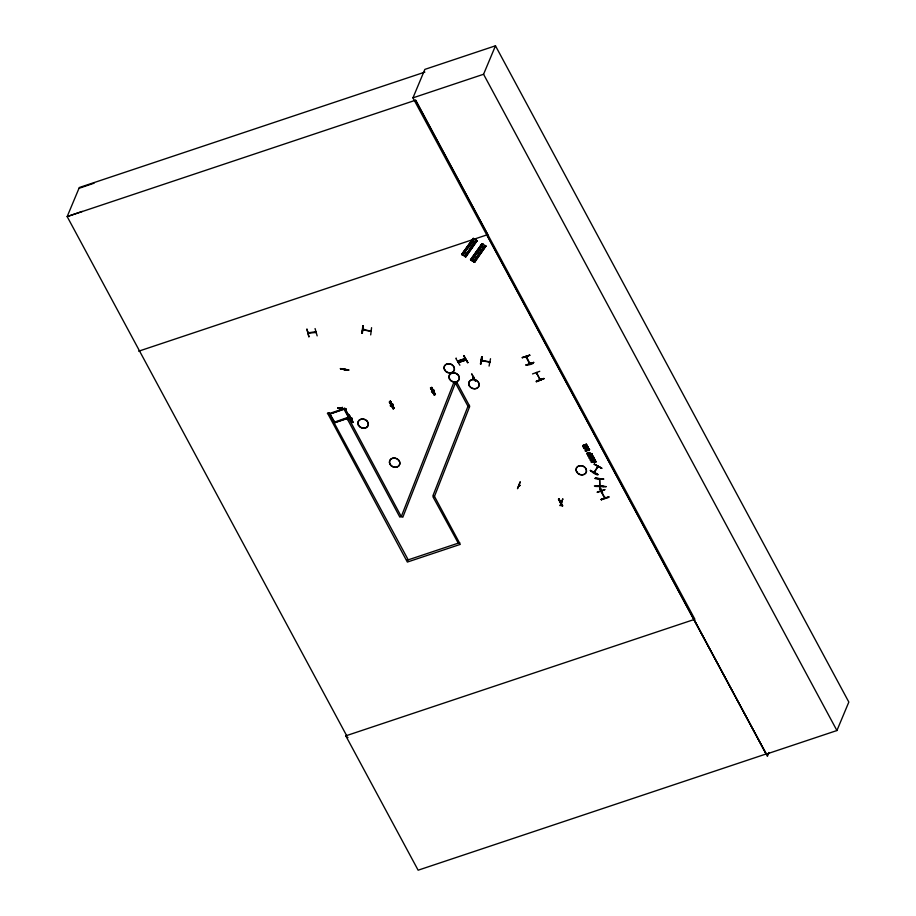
<?xml version="1.0" encoding="UTF-8"?>
<svg xmlns="http://www.w3.org/2000/svg" width="916" height="916" viewBox="0 0 916 916"><rect width="100%" height="100%" fill="white"/><g stroke="black" fill="none" stroke-linecap="round" stroke-linejoin="round"><path stroke-width="1.37" d="M594.427 471.534L593.992 472.37M598.079 466.633L597.965 465.981M329.428 413.631L334.569 422.505M344.405 408.628L349.271 417.662M344.622 409.063L329.657 414.089L344.805 408.708M536.455 381.571C559.344 372.365 521.078 388.189 543.829 378.445M608.716 496.712L608.831 497.342L601.343 499.781M601.194 499.518L608.739 496.758M526.093 365.095L533.604 362.633M604.01 486.373C573.691 484.839 627.964 488.079 595.629 485.858M351.4 418.612L351.984 418.818L351.309 418.269M391.224 405.662L390.262 405.696L391.269 405.009M434.299 390.972L433.852 390.708M472.908 378.079L473.549 377.529M473.721 377.106L473.561 377.896L473.847 377.358M561.531 502.495C562.619 500.926 560.317 504.098 560.924 501.934M600.152 488.789L600.06 489.602L599.98 489.03M340.409 368.793L348.767 370.167L340.5 368.53M337.809 408.284C363.434 412.853 320.554 404.517 346.156 409.704M344.908 369.091L344.668 370.316L344.611 369.045M344.359 370.167L344.943 369.766M342.332 407.528L342.218 408.593L342.458 407.574M590.282 454.29C591.656 451.737 586.148 452.138 586.973 453.924C589.309 451.577 591.805 455.195 587.648 455.172L592.034 454.256L591.873 453.557L590.282 454.29L591.873 453.557M363.331 325.764L361.912 333.138L362.473 333M361.957 333.115L362.828 325.878M363.205 325.924L362.267 333.184L363.32 325.752M370.579 330.516L370.247 331.283L370.991 331.042M370.705 334.901L371.575 327.665M337.924 407.723L346.282 409.131M589.858 454.428L589.48 452.996L586.973 453.924M480.877 363.801L481.679 356.759L480.763 363.961M480.385 363.904L482.182 356.656L480.797 364.041M482.217 360.492L481.461 360.343M489.739 362.381L488.949 361.854M489.075 366.079L490.518 358.728M599.682 478.507L599.705 485.732C599.339 485.698 600.049 485.709 600.129 485.766M599.9 486.224L599.545 478.942M582.988 445.462L583.263 447.145L584.66 447.672L583.618 446.424M595.56 486.419L603.942 486.602M346.282 409.108L337.832 407.918M351.16 418.715L352.11 418.475M434.344 390.937L433.68 391.132M473.583 377.827L472.713 377.804M561.508 501.705L560.695 502.415L561.577 502.403M307.879 332.955C309.952 332.222 307.547 334.386 308.2 332.451M594.026 472.484L597.793 466.393M347.462 419.196L399.823 517.082L401.277 516.601L454.027 381.972M348.916 418.715L401.277 516.601L402.822 517.219L455.573 382.59M327.539 413.173L407.357 562.058L460.29 544.379L434.459 496.392L432.913 495.774L468.122 405.914M458.252 543.154L433.005 496.884L434.459 496.392L469.668 406.532M517.494 488.697L520.254 481.759L517.574 488.457M519.887 485.297L519.567 485.858L519.074 485.24M560.088 505.712L562.871 498.785L560.226 505.506M308.761 332.382L308.852 333.115M315.07 328.546L317.165 335.886M412.956 97.852L424.864 69.387L495.476 45.8L848.834 702.068L836.926 730.533L766.314 754.12L412.956 97.852L483.568 74.265L495.476 45.8M315.367 331.775L315.367 332.519L316.26 331.947M315.436 331.695L315.539 332.061M315.997 331.626L308.028 332.897M316.192 331.695L315.94 332.462L308.062 333.229M344.382 370.27L344.519 369.698M362.988 329.073L363.125 329.439M363.171 329.039L362.954 329.817L371.037 331.386L371.324 330.745M327.39 413.528L328.993 412.692M349.923 417.559L334.351 422.849L329.485 413.173M348.859 369.904L340.431 368.69M370.201 331.226L370.488 330.573M371.129 331.409L371.163 330.63M342.046 408.089L342.092 407.437M342.389 407.402L341.84 408.479M349.328 415.188C350.805 422.883 356.668 426.867 349.282 415.2M334.088 422.276L349.156 416.917M349.546 417.501L344.267 408.467L343.706 408.696M351.343 419.07L351.836 418.097M352.076 418.383L351.229 419.024M389.415 401.975L393.136 408.983M390.399 401.105C401.334 423.077 382.751 386.804 394.098 408.124M391.075 404.986L390.468 405.971M392.38 404.185L392.094 404.735L393.056 404.746L392.472 404.529M392.907 404.025L392.288 405.009M435.295 394.544L431.757 387.296L431.253 387.663M431.631 391.075L431.654 391.888L432.146 390.903M432.466 391.178L431.711 391.418M433.76 390.376L433.463 390.914L434.218 390.663M433.795 391.178L434.276 390.205M430.486 387.903L434.23 394.739M431.299 387.617L434.974 394.67L435.444 394.315M456.283 358.087L455.79 358.408L459.912 365.255M457.92 361.167L465.431 358.683L457.863 361.282M458.344 362.186L465.786 359.656M467.87 362.61L463.782 355.58L467.572 362.702M453.878 382.338L455.424 382.957L457.027 382.109M471.751 374.14L475.473 381.148M473.641 377.14L472.851 377.713M481.633 359.931L481.576 360.709L482.469 360.137M481.576 360.709L481.827 359.896M482.148 360.847L482.4 360.034M455.424 382.957L467.973 406.269L469.576 405.422M488.778 362.404L489.178 361.705M406.773 560.34L459.706 542.661M489.751 361.854L481.644 360.354M489.911 361.969L488.938 362.518M489.865 362.221L481.53 360.641M408.227 559.859L328.844 413.047M522.372 357.755L529.883 355.293M526.105 356.416L526.299 357.606L526.78 356.942M530.089 363.171L529.917 363.755L526.368 356.335M526.643 357.469L526.528 356.45M533.639 362.335C534.589 364.247 525.463 365.61 526.15 364.831M529.448 362.725L529.792 363.354M529.711 362.633L529.208 363.091L529.952 363.698M529.826 362.679L529.62 363.767L525.933 356.828M533.65 362.404L526.024 365.026M532.54 373.923L539.753 371.301M539.993 379.487L536.261 372.572M540.291 379.304L540.108 379.888L536.524 372.48M536.673 372.606L536.467 373.694M536.765 373.682L536.936 373.087M539.776 379.9L540.028 378.823M519.246 484.816L518.822 485.537M519.59 485.801L519.796 485.045M558.875 498.831L562.642 505.827L562.126 506.205L558.428 499.163L558.92 498.819L562.619 505.827M584.007 447.89C583.114 442.565 584.076 448.096 587.145 446.504M584.179 448.302L588.656 449.584L584.076 448.531L588.129 446.974C588.942 449.241 580.733 449.149 588.37 447.432M584.11 447.649C581.213 445.806 584.683 443.355 586.057 446.218C586.961 445.623 585.324 442.634 587.396 445.645A1.443 1.214 22.7 0 1 587.282 446.332L587.042 446.745M585.656 444.592L586.366 444.1M585.244 448.485L589.171 448.92L589.549 449.619L585.496 451.176L585.347 450.477L588.759 449.344M585.496 451.176L589.549 449.619M584.076 448.531L588.129 446.974M589.446 449.859L589.171 448.92M587.648 455.172L589.961 454.199M587.9 455.641L592.125 454.015M591.347 456.454C583.446 457.015 593.144 455.916 591.152 454.748M589.183 458.023L592.251 456.798L592.4 457.496L589.183 458.023L592.251 456.798M591.095 455.985L590.74 454.897M589.435 458.492L592.503 457.256M590.454 460.382L594.14 460.038L590.156 459.832L593.705 457.347C594.404 459.695 586.916 461.378 593.969 457.828M591.518 456.775L592.721 455.79L591.61 455.607M591.507 455.847L592.469 455.332M591.759 456.317L592.721 455.79M592.629 456.832L593.247 456.42L593.431 457.187L592.629 456.832L593.247 456.42M592.915 457.359L593.534 456.958M595.835 461.298L592.045 461.882L595.835 461.298L596.007 462.03L591.541 462.408L591.347 461.63L594.244 459.798M591.541 462.408L591.347 461.63M590.156 459.832L593.705 457.347M592.045 461.882L594.942 460.05L594.77 459.305L591.049 459.672M590.362 470.561C605.018 477.133 594.553 475.553 590.477 470.32M594.942 460.05L594.77 459.305M594.415 472.278L598.022 466.633M594.289 472.622L594.805 471.66M597.805 466.061L597.782 467.137M597.701 467.149L598.217 466.118M595.171 478.621L603.644 478.965L595.263 478.347M598.904 485.675L602.613 492.682M597.369 492.453L604.915 489.694M600.335 489.144L600.862 488.64L599.865 489.281M601.148 490.839L600.976 491.251M601.411 490.747L601.537 491.537M601.32 491.938L601.572 490.873M601.686 491.903L601.835 491.354M601.343 499.838L601.251 499.254M604.915 497.09L605.007 498.155L605.178 497.571M605.144 497.583L604.8 497.697M766.314 754.12L486.957 234.885M769.005 752.494L767.39 756.341L694.065 619.525M597.942 474.477L590.385 470.526M600.999 491.354L604.629 498.109M594.232 464.286L601.72 468.431M473.48 238.515L461.744 254.453L473.48 238.412L477.087 240.668L465.855 257.018L461.698 254.408L473.114 238.389L474.374 239.191M473.629 238.733L462.202 254.751L473.686 238.755M474.179 238.847L462.42 254.866L474.179 238.847L462.946 255.198L462.053 254.522M462.729 254.934L474.179 238.95M464.962 256.343L476.022 240.221L477.27 241.011M464.687 256.297L476.377 240.335M464.881 256.297L476.377 240.232M465.591 256.743L477.076 240.771M470.515 259.778L481.919 243.748L485.892 246.026L474.66 262.377L470.503 259.766L481.965 243.805M482.4 244.057L471.007 260.098L482.251 243.839M482.984 244.194L471.751 260.556L482.984 244.194L482.285 243.759L470.973 260.075M471.568 260.316L482.95 244.274M474.683 262.377L473.4 261.587L484.827 245.568L485.617 246.072M473.423 261.61L484.827 245.568M485.182 245.58L473.916 261.93L485.114 245.648M473.881 261.896L485.331 245.912M474.122 262.045L485.526 246.003L486.075 246.37M474.431 262.102L485.812 246.083M362.816 329.485L371.072 331.134M582.977 445.497C584.419 444.741 588.564 447.89 585.736 444.317M348.778 417.994L343.752 408.673M389.884 401.471L393.617 408.467M344.92 408.41L349.855 417.593M461.275 360.286L461.779 360.984L461.401 360.286M362.908 329.508L363.583 329.565M462.305 360.812L462.122 360.125M592.148 461.641L595.034 459.809M591.255 461.87L594.14 460.038M560.729 502.311L560.958 501.476L560.5 502.128L561.199 502.449M586.973 446.642L584.065 445.336L583.366 446.287M334.329 422.7L349.465 417.685M78.971 188.341L94.073 183.189M82.268 211.413L67.166 216.577L346.614 735.571L345.79 735.846L418.131 870.2L766.406 753.879M424.887 72.101L79.326 187.517L67.166 216.577L415.44 100.256L694.889 619.262L345.79 735.846L347.977 737.62M138.682 351.194L487.781 234.611L415.727 100.165M463.691 355.763L467.87 362.621M457.702 360.996L465.179 358.5M458.298 362.152L465.866 359.484M465.832 359.69L458.378 361.992M458.504 362.484L465.992 360.011M458.504 362.541L465.992 360.034M329.508 413.425L334.981 422.608M349.935 417.616L344.427 408.433M329.336 413.528L344.931 408.318M347.313 419.551L348.767 419.07M543.841 378.514L536.238 381.182L543.795 378.755M585.255 450.718L588.656 449.584M586.721 453.454L589.4 452.722L590.362 453.775M591.198 455.756L588.702 455.79M591.45 456.214L589.137 456.844L588.209 455.733M597.186 492.075L604.675 489.568M601.136 499.449L608.682 497.022M345.744 735.754L346.557 735.479M529.643 355.179L522.109 357.629L529.62 355.168M389.3 402.044L393.411 408.891M434.092 394.968L430.52 387.731L434.207 394.91M315.276 332.142L316.02 332.107M431.974 391.327L431.539 391.83M561.256 502.14L560.535 502.197M475.553 381.09L471.855 373.911M590.946 459.912L594.667 459.546M591.644 462.168L596.11 461.79M464.618 256.251L465.66 256.675M603.541 479.205L595.16 478.198L603.564 479.102M585.141 448.714L589.08 449.161M601.24 491.159L604.961 497.995M482.709 244.251L471.293 260.27M467.973 406.269L469.519 406.887M518.96 485.274L519.761 485.595M472.301 240.038L475.919 242.293M481.106 245.396L484.724 247.641M471.534 241.126L475.152 243.381M480.339 246.484L483.957 248.728M479.171 248.11L482.801 250.354M470.366 242.751L473.996 244.996M478.152 249.553L481.77 251.797M469.347 244.194L472.965 246.45M468.19 245.82L471.809 248.076M476.996 251.179L480.614 253.423M463.21 252.793L466.828 255.037M472.015 258.152L475.633 260.396M586.263 444.34L587.293 445.874A1.443 1.214 22.7 0 1 587.179 446.573M471.774 260.556L470.858 259.778M483.568 74.265L836.926 730.533M456.878 382.464L469.427 405.777M558.726 499.06L562.447 506.067M431.642 387.479L435.386 394.533M390.33 401.151L394.017 408.353M306.952 329.188L308.898 336.767L306.952 329.188M363.755 329.153L363.618 329.978L363.835 329.245M594.301 464.126L601.858 468.202L594.289 464.149M476.492 240.53L465.11 256.572L476.526 240.553M349.202 415.383L352.889 422.413L349.202 415.383M469.255 385.773A5.359 4.5 22.7 0 0 478.312 387.216A5.359 4.5 22.7 0 0 474.282 379.533A5.359 4.5 22.7 0 0 469.301 385.67A5.359 4.5 22.7 0 0 478.358 387.113A5.359 4.5 22.7 0 0 474.236 379.648A5.359 4.5 22.7 0 0 469.255 385.773M576.588 471.855A5.359 4.5 22.7 0 0 585.645 473.297A5.359 4.5 22.7 0 0 581.568 465.729A5.359 4.5 22.7 0 0 576.588 471.855M576.645 471.774A5.324 4.477 22.7 0 0 585.645 473.217A5.324 4.477 22.7 0 0 581.591 465.683A5.324 4.477 22.7 0 0 576.645 471.774M358.442 425.253A5.324 4.477 22.7 0 0 367.442 426.684A5.324 4.477 22.7 0 0 363.389 419.162A5.324 4.477 22.7 0 0 358.442 425.253M358.511 425.081A5.324 4.477 22.7 0 0 367.511 426.512A5.324 4.477 22.7 0 0 363.457 418.978A5.324 4.477 22.7 0 0 358.511 425.081M444.569 369.972A5.324 4.477 22.7 0 0 453.569 371.404A5.324 4.477 22.7 0 0 449.516 363.881A5.324 4.477 22.7 0 0 444.569 369.972M444.649 369.789A5.324 4.477 22.7 0 0 453.649 371.22A5.324 4.477 22.7 0 0 449.596 363.698A5.324 4.477 22.7 0 0 444.649 369.789M449.481 379.11A5.324 4.477 22.7 0 0 458.481 380.541A5.324 4.477 22.7 0 0 454.428 373.018A5.324 4.477 22.7 0 0 449.481 379.11M449.561 378.926A5.324 4.477 22.7 0 0 458.561 380.358A5.324 4.477 22.7 0 0 454.508 372.835A5.324 4.477 22.7 0 0 449.561 378.926M389.976 464.263A5.359 4.5 22.7 0 0 399.033 465.706A5.359 4.5 22.7 0 0 394.956 458.126A5.324 4.477 22.7 0 0 390.033 464.183A5.324 4.477 22.7 0 0 399.033 465.614A5.324 4.477 22.7 0 0 394.979 458.092A5.359 4.5 22.7 0 0 389.976 464.263"/></g></svg>
